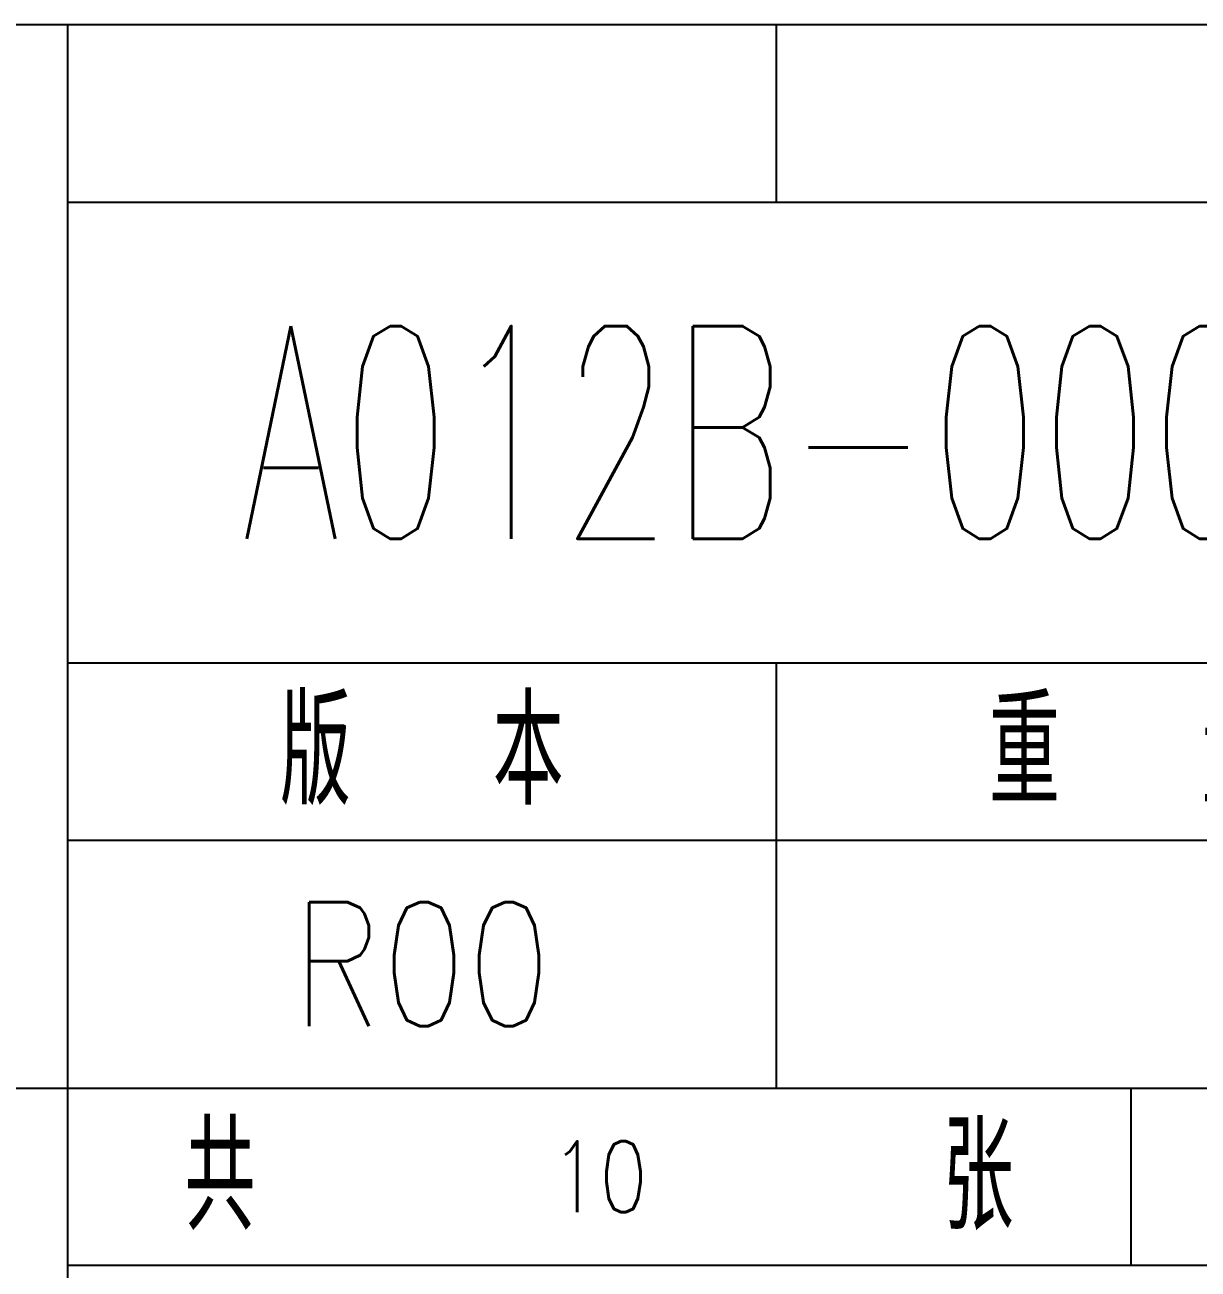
# Model space of a CAD drawing. Header units: millimetres. Extents: x 0 to 297, y 0 to 210.
# Drawn here: x 230.8 to 263.9, y 17.89 to 53 of the extents above; entities that cross this region are included whole.
import ezdxf
from ezdxf.enums import TextEntityAlignment as Align

# ---------------------------------------------------------------- set-up
doc = ezdxf.new("R2010")
doc.units = ezdxf.units.MM
doc.layers.add('PDM_Title', color=7, linetype='Continuous')
doc.styles.add('HZ', font='TXT.SHX', dxfattribs={"width": 0.667, "bigfont": 'HZTXT.SHX'})

# ---------------------------------------------------------------- blocks, each defined once
blk = doc.blocks.new('FitPDM_DWGFrame')
at = {"layer": 'PDM_Title', "color": 0}
blk.add_line((292, 53), (112, 53), dxfattribs=at)
at = {"layer": 'PDM_Title', "color": 2}
for p, q in [((232, 53), (232, 23)), ((232, 53), (232, 5)), ((252, 53), (252, 48)), ((232, 48), (292, 48)), ((232, 35), (292, 35)), ((252, 35), (252, 23)), ((232, 30), (292, 30)), ((174, 23), (232, 23)), ((232, 23), (292, 23)), ((262, 23), (262, 18)), ((232, 18), (292, 18))]:
    blk.add_line(p, q, dxfattribs=at)
at = {"layer": 'PDM_Title', "color": 2, "style": 'HZ'}
for s, height, width, p in [('A012B-000001A001', 6, 0.604169, (262, 41.5)), ('版\u3000\u3000本', 3, 0.667, (242, 32.5)), ('重\u3000\u3000量', 3, 0.667, (262, 32.5)), ('R00', 3.5, 0.8, (242, 26.5)), ('共          张', 3, 0.667, (247, 20.5)), ('10', 2, 0.8, (247, 20.5))]:
    blk.add_text(s, height=height, dxfattribs=dict(at, width=width)).set_placement(p, align=Align.MIDDLE_CENTER)

msp = doc.modelspace()

# ---------------------------------------------------------------- block references
at = {"layer": 'PDM_Title'}
msp.add_blockref('FitPDM_DWGFrame', (0, 0), dxfattribs=at)

doc.saveas('drawing.dxf')
